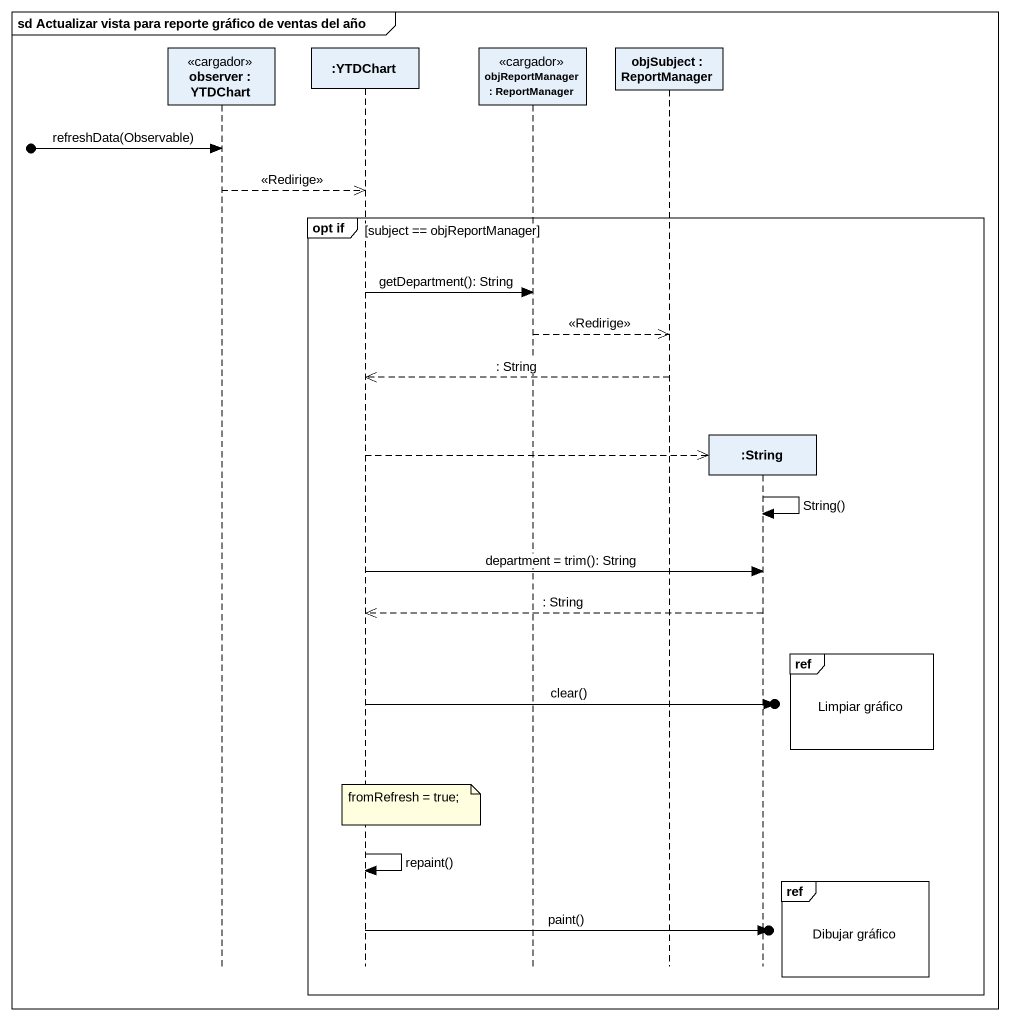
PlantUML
@startuml
mainframe sd Actualizar vista para reporte gráfico de ventas del año
hide footbox
participant "observer : YTDChart" as observer <<cargador>>
participant ":YTDChart" as YTDChart
participant "objReportManager : ReportManager" as objReportManager <<cargador>>
participant "objSubject : ReportManager" as objSubject
participant ":String" as String

[o-> observer : refreshData(Observable)
observer -->> YTDChart : <<Redirige>>
group opt if [subject == objReportManager]
  YTDChart -> objReportManager : getDepartment(): String
  objReportManager -->> objSubject : <<Redirige>>
  objSubject -->> YTDChart : : String
  YTDChart -->> String **
  String -> String : String()
  YTDChart -> String : department = trim(): String
  String -->> YTDChart : : String
  ref over String : Limpiar gráfico
  YTDChart ->o] : clear()
  note over YTDChart : fromRefresh = true;
  YTDChart -> YTDChart : repaint()
  ref over String : Dibujar gráfico
  YTDChart ->o] : paint()
end
@enduml
